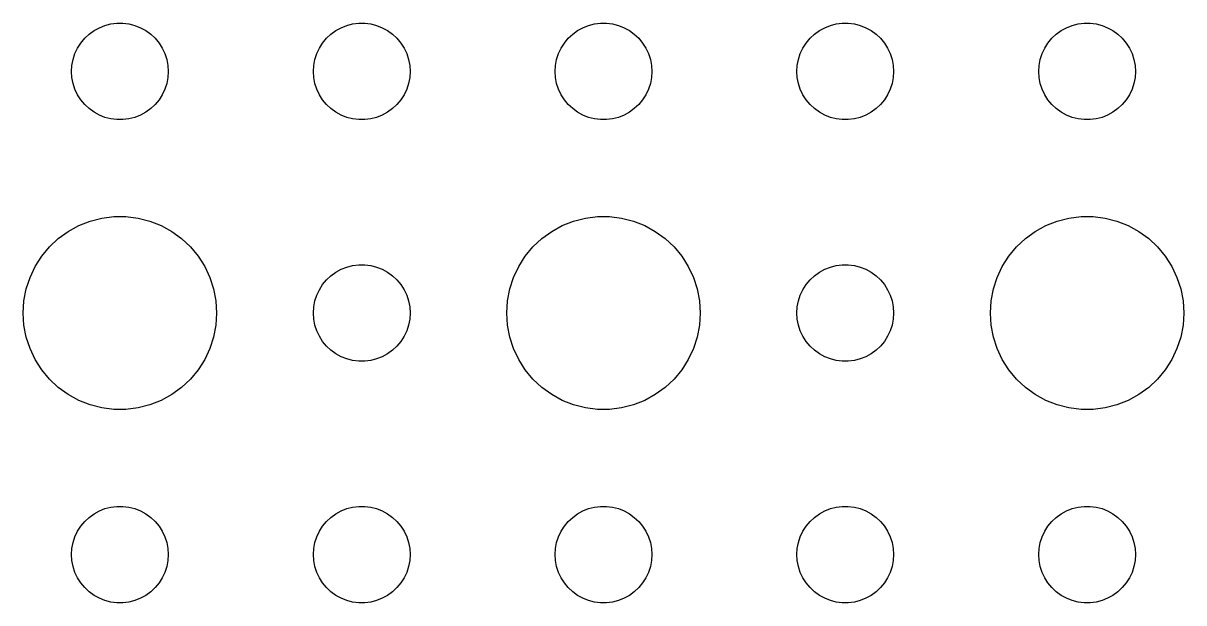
# Model space of a CAD drawing. Header units: metres. Extents: x -134 to 134, y 62 to 166.
# Drawn here: x 64.5 to 100.5, y 90 to 108 of the extents above; entities that cross this region are included whole.
import ezdxf

# ---------------------------------------------------------------- set-up
doc = ezdxf.new("R2010")
doc.units = ezdxf.units.M

msp = doc.modelspace()

# ---------------------------------------------------------------- linework, layer by layer
for p, q in [((66.4065, 107.527), (66.5439, 107.656)), ((66.5439, 107.656), (66.6963, 107.766)), ((66.6963, 107.766), (66.8613, 107.857)), ((66.8613, 107.857), (67.0365, 107.927)), ((67.0365, 107.927), (67.2189, 107.973)), ((67.2189, 107.973), (67.4058, 107.997)), ((67.4058, 107.997), (67.5942, 107.997)), ((67.5942, 107.997), (67.7811, 107.973)), ((67.7811, 107.973), (67.9635, 107.927)), ((67.9635, 107.927), (68.1387, 107.857)), ((68.1387, 107.857), (68.3037, 107.766)), ((68.3037, 107.766), (68.4561, 107.656)), ((68.4561, 107.656), (68.5934, 107.527)), ((73.9065, 107.527), (74.0439, 107.656)), ((74.0439, 107.656), (74.1963, 107.766)), ((74.1963, 107.766), (74.3613, 107.857)), ((74.3613, 107.857), (74.5365, 107.927)), ((74.5365, 107.927), (74.7189, 107.973)), ((74.7189, 107.973), (74.9058, 107.997)), ((74.9058, 107.997), (75.0942, 107.997)), ((75.0942, 107.997), (75.2811, 107.973)), ((75.2811, 107.973), (75.4635, 107.927)), ((75.4635, 107.927), (75.6387, 107.857)), ((75.6387, 107.857), (75.8037, 107.766)), ((75.8037, 107.766), (75.9561, 107.656)), ((75.9561, 107.656), (76.0934, 107.527)), ((81.4065, 107.527), (81.5439, 107.656)), ((81.5439, 107.656), (81.6963, 107.766)), ((81.6963, 107.766), (81.8613, 107.857)), ((81.8613, 107.857), (82.0365, 107.927)), ((82.0365, 107.927), (82.2189, 107.973)), ((82.2189, 107.973), (82.4058, 107.997)), ((82.4058, 107.997), (82.5942, 107.997)), ((82.5942, 107.997), (82.7811, 107.973)), ((82.7811, 107.973), (82.9635, 107.927)), ((82.9635, 107.927), (83.1387, 107.857)), ((83.1387, 107.857), (83.3037, 107.766)), ((83.3037, 107.766), (83.4561, 107.656)), ((83.4561, 107.656), (83.5934, 107.527)), ((88.9065, 107.527), (89.0439, 107.656)), ((89.0439, 107.656), (89.1963, 107.766)), ((89.1963, 107.766), (89.3613, 107.857)), ((89.3613, 107.857), (89.5365, 107.927)), ((89.5365, 107.927), (89.7189, 107.973)), ((89.7189, 107.973), (89.9058, 107.997)), ((89.9058, 107.997), (90.0942, 107.997)), ((90.0942, 107.997), (90.2811, 107.973)), ((90.2811, 107.973), (90.4635, 107.927)), ((90.4635, 107.927), (90.6387, 107.857)), ((90.6387, 107.857), (90.8037, 107.766)), ((90.8037, 107.766), (90.9561, 107.656)), ((90.9561, 107.656), (91.0934, 107.527)), ((96.4065, 107.527), (96.5439, 107.656)), ((96.5439, 107.656), (96.6963, 107.766)), ((96.6963, 107.766), (96.8613, 107.857)), ((96.8613, 107.857), (97.0365, 107.927)), ((97.0365, 107.927), (97.2189, 107.973)), ((97.2189, 107.973), (97.4058, 107.997)), ((97.4058, 107.997), (97.5942, 107.997)), ((97.5942, 107.997), (97.7811, 107.973)), ((97.7811, 107.973), (97.9635, 107.927)), ((97.9635, 107.927), (98.1387, 107.857)), ((98.1387, 107.857), (98.3037, 107.766)), ((98.3037, 107.766), (98.4561, 107.656)), ((98.4561, 107.656), (98.5934, 107.527)), ((66.1855, 107.223), (66.2865, 107.382)), ((66.2865, 107.382), (66.4065, 107.527)), ((68.5934, 107.527), (68.7135, 107.382)), ((68.7135, 107.382), (68.8145, 107.223)), ((73.6855, 107.223), (73.7865, 107.382)), ((73.7865, 107.382), (73.9065, 107.527)), ((76.0934, 107.527), (76.2135, 107.382)), ((76.2135, 107.382), (76.3145, 107.223)), ((81.1855, 107.223), (81.2865, 107.382)), ((81.2865, 107.382), (81.4065, 107.527)), ((83.5934, 107.527), (83.7135, 107.382)), ((83.7135, 107.382), (83.8145, 107.223)), ((88.6855, 107.223), (88.7865, 107.382)), ((88.7865, 107.382), (88.9065, 107.527)), ((91.0934, 107.527), (91.2135, 107.382)), ((91.2135, 107.382), (91.3145, 107.223)), ((96.1855, 107.223), (96.2865, 107.382)), ((96.2865, 107.382), (96.4065, 107.527)), ((98.5934, 107.527), (98.7135, 107.382)), ((98.7135, 107.382), (98.8145, 107.223)), ((66.0471, 106.873), (66.1053, 107.052)), ((66.1053, 107.052), (66.1855, 107.223)), ((68.8145, 107.223), (68.8947, 107.052)), ((68.8947, 107.052), (68.9529, 106.873)), ((73.5471, 106.873), (73.6053, 107.052)), ((73.6053, 107.052), (73.6855, 107.223)), ((76.3145, 107.223), (76.3947, 107.052)), ((76.3947, 107.052), (76.4529, 106.873)), ((81.0471, 106.873), (81.1053, 107.052)), ((81.1053, 107.052), (81.1855, 107.223)), ((83.8145, 107.223), (83.8947, 107.052)), ((83.8947, 107.052), (83.9529, 106.873)), ((88.5471, 106.873), (88.6053, 107.052)), ((88.6053, 107.052), (88.6855, 107.223)), ((91.3145, 107.223), (91.3947, 107.052)), ((91.3947, 107.052), (91.4529, 106.873)), ((96.0471, 106.873), (96.1053, 107.052)), ((96.1053, 107.052), (96.1855, 107.223)), ((98.8145, 107.223), (98.8947, 107.052)), ((98.8947, 107.052), (98.9529, 106.873)), ((66, 106.5), (66.0118, 106.688)), ((66.0118, 106.688), (66.0471, 106.873)), ((68.9529, 106.873), (68.9882, 106.688)), ((68.9882, 106.688), (69, 106.5)), ((73.5, 106.5), (73.5118, 106.688)), ((73.5118, 106.688), (73.5471, 106.873)), ((76.4529, 106.873), (76.4882, 106.688)), ((76.4882, 106.688), (76.5, 106.5)), ((81, 106.5), (81.0118, 106.688)), ((81.0118, 106.688), (81.0471, 106.873)), ((83.9529, 106.873), (83.9882, 106.688)), ((83.9882, 106.688), (84, 106.5)), ((88.5, 106.5), (88.5118, 106.688)), ((88.5118, 106.688), (88.5471, 106.873)), ((91.4529, 106.873), (91.4882, 106.688)), ((91.4882, 106.688), (91.5, 106.5)), ((96, 106.5), (96.0118, 106.688)), ((96.0118, 106.688), (96.0471, 106.873)), ((98.9529, 106.873), (98.9882, 106.688)), ((98.9882, 106.688), (99, 106.5)), ((66.0118, 106.312), (66, 106.5)), ((66.0471, 106.127), (66.0118, 106.312)), ((68.9882, 106.312), (68.9529, 106.127)), ((69, 106.5), (68.9882, 106.312)), ((73.5118, 106.312), (73.5, 106.5)), ((73.5471, 106.127), (73.5118, 106.312)), ((76.4882, 106.312), (76.4529, 106.127)), ((76.5, 106.5), (76.4882, 106.312)), ((81.0118, 106.312), (81, 106.5)), ((81.0471, 106.127), (81.0118, 106.312)), ((83.9882, 106.312), (83.9529, 106.127)), ((84, 106.5), (83.9882, 106.312)), ((88.5118, 106.312), (88.5, 106.5)), ((88.5471, 106.127), (88.5118, 106.312)), ((91.4882, 106.312), (91.4529, 106.127)), ((91.5, 106.5), (91.4882, 106.312)), ((96.0118, 106.312), (96, 106.5)), ((96.0471, 106.127), (96.0118, 106.312)), ((98.9882, 106.312), (98.9529, 106.127)), ((99, 106.5), (98.9882, 106.312)), ((66.1053, 105.948), (66.0471, 106.127)), ((66.1855, 105.777), (66.1053, 105.948)), ((68.8947, 105.948), (68.8145, 105.777)), ((68.9529, 106.127), (68.8947, 105.948)), ((73.6053, 105.948), (73.5471, 106.127)), ((73.6855, 105.777), (73.6053, 105.948)), ((76.3947, 105.948), (76.3145, 105.777)), ((76.4529, 106.127), (76.3947, 105.948)), ((81.1053, 105.948), (81.0471, 106.127)), ((81.1855, 105.777), (81.1053, 105.948)), ((83.8947, 105.948), (83.8145, 105.777)), ((83.9529, 106.127), (83.8947, 105.948)), ((88.6053, 105.948), (88.5471, 106.127)), ((88.6855, 105.777), (88.6053, 105.948)), ((91.3947, 105.948), (91.3145, 105.777)), ((91.4529, 106.127), (91.3947, 105.948)), ((96.1053, 105.948), (96.0471, 106.127)), ((96.1855, 105.777), (96.1053, 105.948)), ((98.8947, 105.948), (98.8145, 105.777)), ((98.9529, 106.127), (98.8947, 105.948)), ((66.2865, 105.618), (66.1855, 105.777)), ((66.4065, 105.473), (66.2865, 105.618)), ((68.7135, 105.618), (68.5934, 105.473)), ((68.8145, 105.777), (68.7135, 105.618)), ((73.7865, 105.618), (73.6855, 105.777)), ((73.9065, 105.473), (73.7865, 105.618)), ((76.2135, 105.618), (76.0934, 105.473)), ((76.3145, 105.777), (76.2135, 105.618)), ((81.2865, 105.618), (81.1855, 105.777)), ((81.4065, 105.473), (81.2865, 105.618)), ((83.7135, 105.618), (83.5934, 105.473)), ((83.8145, 105.777), (83.7135, 105.618)), ((88.7865, 105.618), (88.6855, 105.777)), ((88.9065, 105.473), (88.7865, 105.618)), ((91.2135, 105.618), (91.0934, 105.473)), ((91.3145, 105.777), (91.2135, 105.618)), ((96.2865, 105.618), (96.1855, 105.777)), ((96.4065, 105.473), (96.2865, 105.618)), ((98.7135, 105.618), (98.5934, 105.473)), ((98.8145, 105.777), (98.7135, 105.618)), ((66.5439, 105.344), (66.4065, 105.473)), ((66.6963, 105.234), (66.5439, 105.344)), ((66.8613, 105.143), (66.6963, 105.234)), ((67.0365, 105.073), (66.8613, 105.143)), ((68.1387, 105.143), (67.9635, 105.073)), ((68.3037, 105.234), (68.1387, 105.143)), ((68.4561, 105.344), (68.3037, 105.234)), ((68.5934, 105.473), (68.4561, 105.344)), ((74.0439, 105.344), (73.9065, 105.473)), ((74.1963, 105.234), (74.0439, 105.344)), ((74.3613, 105.143), (74.1963, 105.234)), ((74.5365, 105.073), (74.3613, 105.143)), ((75.6387, 105.143), (75.4635, 105.073)), ((75.8037, 105.234), (75.6387, 105.143)), ((75.9561, 105.344), (75.8037, 105.234)), ((76.0934, 105.473), (75.9561, 105.344)), ((81.5439, 105.344), (81.4065, 105.473)), ((81.6963, 105.234), (81.5439, 105.344)), ((81.8613, 105.143), (81.6963, 105.234)), ((82.0365, 105.073), (81.8613, 105.143)), ((83.1387, 105.143), (82.9635, 105.073)), ((83.3037, 105.234), (83.1387, 105.143)), ((83.4561, 105.344), (83.3037, 105.234)), ((83.5934, 105.473), (83.4561, 105.344)), ((89.0439, 105.344), (88.9065, 105.473)), ((89.1963, 105.234), (89.0439, 105.344)), ((89.3613, 105.143), (89.1963, 105.234)), ((89.5365, 105.073), (89.3613, 105.143)), ((90.6387, 105.143), (90.4635, 105.073)), ((90.8037, 105.234), (90.6387, 105.143)), ((90.9561, 105.344), (90.8037, 105.234)), ((91.0934, 105.473), (90.9561, 105.344)), ((96.5439, 105.344), (96.4065, 105.473)), ((96.6963, 105.234), (96.5439, 105.344)), ((96.8613, 105.143), (96.6963, 105.234)), ((97.0365, 105.073), (96.8613, 105.143)), ((98.1387, 105.143), (97.9635, 105.073)), ((98.3037, 105.234), (98.1387, 105.143)), ((98.4561, 105.344), (98.3037, 105.234)), ((98.5934, 105.473), (98.4561, 105.344)), ((67.2189, 105.027), (67.0365, 105.073)), ((67.4058, 105.003), (67.2189, 105.027)), ((67.5942, 105.003), (67.4058, 105.003)), ((67.7811, 105.027), (67.5942, 105.003)), ((67.9635, 105.073), (67.7811, 105.027)), ((74.7189, 105.027), (74.5365, 105.073)), ((74.9058, 105.003), (74.7189, 105.027)), ((75.0942, 105.003), (74.9058, 105.003)), ((75.2811, 105.027), (75.0942, 105.003)), ((75.4635, 105.073), (75.2811, 105.027)), ((82.2189, 105.027), (82.0365, 105.073)), ((82.4058, 105.003), (82.2189, 105.027)), ((82.5942, 105.003), (82.4058, 105.003)), ((82.7811, 105.027), (82.5942, 105.003)), ((82.9635, 105.073), (82.7811, 105.027)), ((89.7189, 105.027), (89.5365, 105.073)), ((89.9058, 105.003), (89.7189, 105.027)), ((90.0942, 105.003), (89.9058, 105.003)), ((90.2811, 105.027), (90.0942, 105.003)), ((90.4635, 105.073), (90.2811, 105.027)), ((97.2189, 105.027), (97.0365, 105.073)), ((97.4058, 105.003), (97.2189, 105.027)), ((97.5942, 105.003), (97.4058, 105.003)), ((97.7811, 105.027), (97.5942, 105.003)), ((97.9635, 105.073), (97.7811, 105.027)), ((66.573, 101.853), (66.9379, 101.947)), ((66.9379, 101.947), (67.3116, 101.994)), ((67.3116, 101.994), (67.6884, 101.994)), ((67.6884, 101.994), (68.0621, 101.947)), ((68.0621, 101.947), (68.427, 101.853)), ((81.573, 101.853), (81.9379, 101.947)), ((81.9379, 101.947), (82.3116, 101.994)), ((82.3116, 101.994), (82.6884, 101.994)), ((82.6884, 101.994), (83.0621, 101.947)), ((83.0621, 101.947), (83.427, 101.853)), ((96.573, 101.853), (96.9379, 101.947)), ((96.9379, 101.947), (97.3116, 101.994)), ((97.3116, 101.994), (97.6884, 101.994)), ((97.6884, 101.994), (98.0621, 101.947)), ((98.0621, 101.947), (98.427, 101.853)), ((65.5877, 101.312), (65.8925, 101.533)), ((65.8925, 101.533), (66.2227, 101.714)), ((66.2227, 101.714), (66.573, 101.853)), ((68.427, 101.853), (68.7773, 101.714)), ((68.7773, 101.714), (69.1075, 101.533)), ((69.1075, 101.533), (69.4123, 101.312)), ((80.5877, 101.312), (80.8925, 101.533)), ((80.8925, 101.533), (81.2227, 101.714)), ((81.2227, 101.714), (81.573, 101.853)), ((83.427, 101.853), (83.7773, 101.714)), ((83.7773, 101.714), (84.1075, 101.533)), ((84.1075, 101.533), (84.4123, 101.312)), ((95.5877, 101.312), (95.8925, 101.533)), ((95.8925, 101.533), (96.2227, 101.714)), ((96.2227, 101.714), (96.573, 101.853)), ((98.427, 101.853), (98.7773, 101.714)), ((98.7773, 101.714), (99.1075, 101.533)), ((99.1075, 101.533), (99.4123, 101.312)), ((65.3131, 101.054), (65.5877, 101.312)), ((69.4123, 101.312), (69.6869, 101.054)), ((80.3131, 101.054), (80.5877, 101.312)), ((84.4123, 101.312), (84.6869, 101.054)), ((95.3131, 101.054), (95.5877, 101.312)), ((99.4123, 101.312), (99.6869, 101.054)), ((65.073, 100.763), (65.3131, 101.054)), ((69.6869, 101.054), (69.927, 100.763)), ((80.073, 100.763), (80.3131, 101.054)), ((84.6869, 101.054), (84.927, 100.763)), ((95.073, 100.763), (95.3131, 101.054)), ((99.6869, 101.054), (99.927, 100.763)), ((64.7107, 100.104), (64.8711, 100.445)), ((64.8711, 100.445), (65.073, 100.763)), ((69.927, 100.763), (70.1289, 100.445)), ((70.1289, 100.445), (70.2893, 100.104)), ((74.5365, 100.427), (74.7189, 100.473)), ((74.7189, 100.473), (74.9058, 100.497)), ((74.9058, 100.497), (75.0942, 100.497)), ((75.0942, 100.497), (75.2811, 100.473)), ((75.2811, 100.473), (75.4635, 100.427)), ((79.7107, 100.104), (79.8711, 100.445)), ((79.8711, 100.445), (80.073, 100.763)), ((84.927, 100.763), (85.1289, 100.445)), ((85.1289, 100.445), (85.2893, 100.104)), ((89.5365, 100.427), (89.7189, 100.473)), ((89.7189, 100.473), (89.9058, 100.497)), ((89.9058, 100.497), (90.0942, 100.497)), ((90.0942, 100.497), (90.2811, 100.473)), ((90.2811, 100.473), (90.4635, 100.427)), ((94.7107, 100.104), (94.8711, 100.445)), ((94.8711, 100.445), (95.073, 100.763)), ((99.927, 100.763), (100.129, 100.445)), ((100.129, 100.445), (100.289, 100.104)), ((64.5943, 99.7461), (64.7107, 100.104)), ((70.2893, 100.104), (70.4057, 99.7461)), ((73.9065, 100.027), (74.0439, 100.156)), ((74.0439, 100.156), (74.1963, 100.266)), ((74.1963, 100.266), (74.3613, 100.357)), ((74.3613, 100.357), (74.5365, 100.427)), ((75.4635, 100.427), (75.6387, 100.357)), ((75.6387, 100.357), (75.8037, 100.266)), ((75.8037, 100.266), (75.9561, 100.156)), ((75.9561, 100.156), (76.0934, 100.027)), ((79.5943, 99.7461), (79.7107, 100.104)), ((85.2893, 100.104), (85.4057, 99.7461)), ((88.9065, 100.027), (89.0439, 100.156)), ((89.0439, 100.156), (89.1963, 100.266)), ((89.1963, 100.266), (89.3613, 100.357)), ((89.3613, 100.357), (89.5365, 100.427)), ((90.4635, 100.427), (90.6387, 100.357)), ((90.6387, 100.357), (90.8037, 100.266)), ((90.8037, 100.266), (90.9561, 100.156)), ((90.9561, 100.156), (91.0934, 100.027)), ((94.5943, 99.7461), (94.7107, 100.104)), ((100.289, 100.104), (100.406, 99.7461)), ((64.5237, 99.376), (64.5943, 99.7461)), ((70.4057, 99.7461), (70.4763, 99.376)), ((73.6053, 99.5522), (73.6855, 99.7226)), ((73.6855, 99.7226), (73.7865, 99.8817)), ((73.7865, 99.8817), (73.9065, 100.027)), ((76.0934, 100.027), (76.2135, 99.8817)), ((76.2135, 99.8817), (76.3145, 99.7226)), ((76.3145, 99.7226), (76.3947, 99.5522)), ((79.5237, 99.376), (79.5943, 99.7461)), ((85.4057, 99.7461), (85.4763, 99.376)), ((88.6053, 99.5522), (88.6855, 99.7226)), ((88.6855, 99.7226), (88.7865, 99.8817)), ((88.7865, 99.8817), (88.9065, 100.027)), ((91.0934, 100.027), (91.2135, 99.8817)), ((91.2135, 99.8817), (91.3145, 99.7226)), ((91.3145, 99.7226), (91.3947, 99.5522)), ((94.5237, 99.376), (94.5943, 99.7461)), ((100.406, 99.7461), (100.476, 99.376)), ((64.5, 99), (64.5237, 99.376)), ((70.4763, 99.376), (70.5, 99)), ((73.5118, 99.188), (73.5471, 99.373)), ((73.5471, 99.373), (73.6053, 99.5522)), ((76.3947, 99.5522), (76.4529, 99.373)), ((76.4529, 99.373), (76.4882, 99.188)), ((79.5, 99), (79.5237, 99.376)), ((85.4763, 99.376), (85.5, 99)), ((88.5118, 99.188), (88.5471, 99.373)), ((88.5471, 99.373), (88.6053, 99.5522)), ((91.3947, 99.5522), (91.4529, 99.373)), ((91.4529, 99.373), (91.4882, 99.188)), ((94.5, 99), (94.5237, 99.376)), ((100.476, 99.376), (100.5, 99)), ((64.5237, 98.624), (64.5, 99)), ((70.5, 99), (70.4763, 98.624)), ((73.5, 99), (73.5118, 99.188)), ((73.5118, 98.812), (73.5, 99)), ((76.4882, 99.188), (76.5, 99)), ((76.5, 99), (76.4882, 98.812)), ((79.5237, 98.624), (79.5, 99)), ((85.5, 99), (85.4763, 98.624)), ((88.5, 99), (88.5118, 99.188)), ((88.5118, 98.812), (88.5, 99)), ((91.4882, 99.188), (91.5, 99)), ((91.5, 99), (91.4882, 98.812)), ((94.5237, 98.624), (94.5, 99)), ((100.5, 99), (100.476, 98.624)), ((73.5471, 98.627), (73.5118, 98.812)), ((76.4882, 98.812), (76.4529, 98.627)), ((88.5471, 98.627), (88.5118, 98.812)), ((91.4882, 98.812), (91.4529, 98.627)), ((64.5943, 98.2539), (64.5237, 98.624)), ((70.4763, 98.624), (70.4057, 98.2539)), ((73.6053, 98.4478), (73.5471, 98.627)), ((73.6855, 98.2774), (73.6053, 98.4478)), ((76.3947, 98.4478), (76.3145, 98.2774)), ((76.4529, 98.627), (76.3947, 98.4478)), ((79.5943, 98.2539), (79.5237, 98.624)), ((85.4763, 98.624), (85.4057, 98.2539)), ((88.6053, 98.4478), (88.5471, 98.627)), ((88.6855, 98.2774), (88.6053, 98.4478)), ((91.3947, 98.4478), (91.3145, 98.2774)), ((91.4529, 98.627), (91.3947, 98.4478)), ((94.5943, 98.2539), (94.5237, 98.624)), ((100.476, 98.624), (100.406, 98.2539)), ((64.7107, 97.8956), (64.5943, 98.2539)), ((70.4057, 98.2539), (70.2893, 97.8956)), ((73.7865, 98.1183), (73.6855, 98.2774)), ((73.9065, 97.9732), (73.7865, 98.1183)), ((74.0439, 97.8442), (73.9065, 97.9732)), ((76.0934, 97.9732), (75.9561, 97.8442)), ((76.2135, 98.1183), (76.0934, 97.9732)), ((76.3145, 98.2774), (76.2135, 98.1183)), ((79.7107, 97.8956), (79.5943, 98.2539)), ((85.4057, 98.2539), (85.2893, 97.8956)), ((88.7865, 98.1183), (88.6855, 98.2774)), ((88.9065, 97.9732), (88.7865, 98.1183)), ((89.0439, 97.8442), (88.9065, 97.9732)), ((91.0934, 97.9732), (90.9561, 97.8442)), ((91.2135, 98.1183), (91.0934, 97.9732)), ((91.3145, 98.2774), (91.2135, 98.1183)), ((94.7107, 97.8956), (94.5943, 98.2539)), ((100.406, 98.2539), (100.289, 97.8956)), ((64.8711, 97.5547), (64.7107, 97.8956)), ((70.2893, 97.8956), (70.1289, 97.5547)), ((74.1963, 97.7335), (74.0439, 97.8442)), ((74.3613, 97.6428), (74.1963, 97.7335)), ((74.5365, 97.5734), (74.3613, 97.6428)), ((74.7189, 97.5266), (74.5365, 97.5734)), ((75.4635, 97.5734), (75.2811, 97.5266)), ((75.6387, 97.6428), (75.4635, 97.5734)), ((75.8037, 97.7335), (75.6387, 97.6428)), ((75.9561, 97.8442), (75.8037, 97.7335)), ((79.8711, 97.5547), (79.7107, 97.8956)), ((85.2893, 97.8956), (85.1289, 97.5547)), ((89.1963, 97.7335), (89.0439, 97.8442)), ((89.3613, 97.6428), (89.1963, 97.7335)), ((89.5365, 97.5734), (89.3613, 97.6428)), ((89.7189, 97.5266), (89.5365, 97.5734)), ((90.4635, 97.5734), (90.2811, 97.5266)), ((90.6387, 97.6428), (90.4635, 97.5734)), ((90.8037, 97.7335), (90.6387, 97.6428)), ((90.9561, 97.8442), (90.8037, 97.7335)), ((94.8711, 97.5547), (94.7107, 97.8956)), ((100.289, 97.8956), (100.129, 97.5547)), ((65.073, 97.2366), (64.8711, 97.5547)), ((65.3131, 96.9464), (65.073, 97.2366)), ((69.927, 97.2366), (69.6869, 96.9464)), ((70.1289, 97.5547), (69.927, 97.2366)), ((74.9058, 97.503), (74.7189, 97.5266)), ((75.0942, 97.503), (74.9058, 97.503)), ((75.2811, 97.5266), (75.0942, 97.503)), ((80.073, 97.2366), (79.8711, 97.5547)), ((80.3131, 96.9464), (80.073, 97.2366)), ((84.927, 97.2366), (84.6869, 96.9464)), ((85.1289, 97.5547), (84.927, 97.2366)), ((89.9058, 97.503), (89.7189, 97.5266)), ((90.0942, 97.503), (89.9058, 97.503)), ((90.2811, 97.5266), (90.0942, 97.503)), ((95.073, 97.2366), (94.8711, 97.5547)), ((95.3131, 96.9464), (95.073, 97.2366)), ((99.927, 97.2366), (99.6869, 96.9464)), ((100.129, 97.5547), (99.927, 97.2366)), ((65.5877, 96.6885), (65.3131, 96.9464)), ((69.6869, 96.9464), (69.4123, 96.6885)), ((80.5877, 96.6885), (80.3131, 96.9464)), ((84.6869, 96.9464), (84.4123, 96.6885)), ((95.5877, 96.6885), (95.3131, 96.9464)), ((99.6869, 96.9464), (99.4123, 96.6885)), ((65.8925, 96.467), (65.5877, 96.6885)), ((69.4123, 96.6885), (69.1075, 96.467)), ((80.8925, 96.467), (80.5877, 96.6885)), ((84.4123, 96.6885), (84.1075, 96.467)), ((95.8925, 96.467), (95.5877, 96.6885)), ((99.4123, 96.6885), (99.1075, 96.467)), ((66.2227, 96.2855), (65.8925, 96.467)), ((66.573, 96.1468), (66.2227, 96.2855)), ((66.9379, 96.0531), (66.573, 96.1468)), ((68.427, 96.1468), (68.0621, 96.0531)), ((68.7773, 96.2855), (68.427, 96.1468)), ((69.1075, 96.467), (68.7773, 96.2855)), ((81.2227, 96.2855), (80.8925, 96.467)), ((81.573, 96.1468), (81.2227, 96.2855)), ((81.9379, 96.0531), (81.573, 96.1468)), ((83.427, 96.1468), (83.0621, 96.0531)), ((83.7773, 96.2855), (83.427, 96.1468)), ((84.1075, 96.467), (83.7773, 96.2855)), ((96.2227, 96.2855), (95.8925, 96.467)), ((96.573, 96.1468), (96.2227, 96.2855)), ((96.9379, 96.0531), (96.573, 96.1468)), ((98.427, 96.1468), (98.0621, 96.0531)), ((98.7773, 96.2855), (98.427, 96.1468)), ((99.1075, 96.467), (98.7773, 96.2855)), ((67.3116, 96.0059), (66.9379, 96.0531)), ((67.6884, 96.0059), (67.3116, 96.0059)), ((68.0621, 96.0531), (67.6884, 96.0059)), ((82.3116, 96.0059), (81.9379, 96.0531)), ((82.6884, 96.0059), (82.3116, 96.0059)), ((83.0621, 96.0531), (82.6884, 96.0059)), ((97.3116, 96.0059), (96.9379, 96.0531)), ((97.6884, 96.0059), (97.3116, 96.0059)), ((98.0621, 96.0531), (97.6884, 96.0059)), ((66.8613, 92.8573), (67.0365, 92.9266)), ((67.0365, 92.9266), (67.2189, 92.9734)), ((67.2189, 92.9734), (67.4058, 92.997)), ((67.4058, 92.997), (67.5942, 92.997)), ((67.5942, 92.997), (67.7811, 92.9734)), ((67.7811, 92.9734), (67.9635, 92.9266)), ((67.9635, 92.9266), (68.1387, 92.8573)), ((74.3613, 92.8573), (74.5365, 92.9266)), ((74.5365, 92.9266), (74.7189, 92.9734)), ((74.7189, 92.9734), (74.9058, 92.997)), ((74.9058, 92.997), (75.0942, 92.997)), ((75.0942, 92.997), (75.2811, 92.9734)), ((75.2811, 92.9734), (75.4635, 92.9266)), ((75.4635, 92.9266), (75.6387, 92.8573)), ((81.8613, 92.8573), (82.0365, 92.9266)), ((82.0365, 92.9266), (82.2189, 92.9734)), ((82.2189, 92.9734), (82.4058, 92.997)), ((82.4058, 92.997), (82.5942, 92.997)), ((82.5942, 92.997), (82.7811, 92.9734)), ((82.7811, 92.9734), (82.9635, 92.9266)), ((82.9635, 92.9266), (83.1387, 92.8573)), ((89.3613, 92.8573), (89.5365, 92.9266)), ((89.5365, 92.9266), (89.7189, 92.9734)), ((89.7189, 92.9734), (89.9058, 92.997)), ((89.9058, 92.997), (90.0942, 92.997)), ((90.0942, 92.997), (90.2811, 92.9734)), ((90.2811, 92.9734), (90.4635, 92.9266)), ((90.4635, 92.9266), (90.6387, 92.8573)), ((96.8613, 92.8573), (97.0365, 92.9266)), ((97.0365, 92.9266), (97.2189, 92.9734)), ((97.2189, 92.9734), (97.4058, 92.997)), ((97.4058, 92.997), (97.5942, 92.997)), ((97.5942, 92.997), (97.7811, 92.9734)), ((97.7811, 92.9734), (97.9635, 92.9266)), ((97.9635, 92.9266), (98.1387, 92.8573)), ((66.2865, 92.3817), (66.4065, 92.5268)), ((66.4065, 92.5268), (66.5439, 92.6558)), ((66.5439, 92.6558), (66.6963, 92.7665)), ((66.6963, 92.7665), (66.8613, 92.8573)), ((68.1387, 92.8573), (68.3037, 92.7665)), ((68.3037, 92.7665), (68.4561, 92.6558)), ((68.4561, 92.6558), (68.5934, 92.5268)), ((68.5934, 92.5268), (68.7135, 92.3817)), ((73.7865, 92.3817), (73.9065, 92.5268)), ((73.9065, 92.5268), (74.0439, 92.6558)), ((74.0439, 92.6558), (74.1963, 92.7665)), ((74.1963, 92.7665), (74.3613, 92.8573)), ((75.6387, 92.8573), (75.8037, 92.7665)), ((75.8037, 92.7665), (75.9561, 92.6558)), ((75.9561, 92.6558), (76.0934, 92.5268)), ((76.0934, 92.5268), (76.2135, 92.3817)), ((81.2865, 92.3817), (81.4065, 92.5268)), ((81.4065, 92.5268), (81.5439, 92.6558)), ((81.5439, 92.6558), (81.6963, 92.7665)), ((81.6963, 92.7665), (81.8613, 92.8573)), ((83.1387, 92.8573), (83.3037, 92.7665)), ((83.3037, 92.7665), (83.4561, 92.6558)), ((83.4561, 92.6558), (83.5934, 92.5268)), ((83.5934, 92.5268), (83.7135, 92.3817)), ((88.7865, 92.3817), (88.9065, 92.5268)), ((88.9065, 92.5268), (89.0439, 92.6558)), ((89.0439, 92.6558), (89.1963, 92.7665)), ((89.1963, 92.7665), (89.3613, 92.8573)), ((90.6387, 92.8573), (90.8037, 92.7665)), ((90.8037, 92.7665), (90.9561, 92.6558)), ((90.9561, 92.6558), (91.0934, 92.5268)), ((91.0934, 92.5268), (91.2135, 92.3817)), ((96.2865, 92.3817), (96.4065, 92.5268)), ((96.4065, 92.5268), (96.5439, 92.6558)), ((96.5439, 92.6558), (96.6963, 92.7665)), ((96.6963, 92.7665), (96.8613, 92.8573)), ((98.1387, 92.8573), (98.3037, 92.7665)), ((98.3037, 92.7665), (98.4561, 92.6558)), ((98.4561, 92.6558), (98.5934, 92.5268)), ((98.5934, 92.5268), (98.7135, 92.3817)), ((66.1053, 92.0522), (66.1855, 92.2226)), ((66.1855, 92.2226), (66.2865, 92.3817)), ((68.7135, 92.3817), (68.8145, 92.2226)), ((68.8145, 92.2226), (68.8947, 92.0522)), ((73.6053, 92.0522), (73.6855, 92.2226)), ((73.6855, 92.2226), (73.7865, 92.3817)), ((76.2135, 92.3817), (76.3145, 92.2226)), ((76.3145, 92.2226), (76.3947, 92.0522)), ((81.1053, 92.0522), (81.1855, 92.2226)), ((81.1855, 92.2226), (81.2865, 92.3817)), ((83.7135, 92.3817), (83.8145, 92.2226)), ((83.8145, 92.2226), (83.8947, 92.0522)), ((88.6053, 92.0522), (88.6855, 92.2226)), ((88.6855, 92.2226), (88.7865, 92.3817)), ((91.2135, 92.3817), (91.3145, 92.2226)), ((91.3145, 92.2226), (91.3947, 92.0522)), ((96.1053, 92.0522), (96.1855, 92.2226)), ((96.1855, 92.2226), (96.2865, 92.3817)), ((98.7135, 92.3817), (98.8145, 92.2226)), ((98.8145, 92.2226), (98.8947, 92.0522)), ((66.0118, 91.688), (66.0471, 91.873)), ((66.0471, 91.873), (66.1053, 92.0522)), ((68.8947, 92.0522), (68.9529, 91.873)), ((68.9529, 91.873), (68.9882, 91.688)), ((73.5118, 91.688), (73.5471, 91.873)), ((73.5471, 91.873), (73.6053, 92.0522)), ((76.3947, 92.0522), (76.4529, 91.873)), ((76.4529, 91.873), (76.4882, 91.688)), ((81.0118, 91.688), (81.0471, 91.873)), ((81.0471, 91.873), (81.1053, 92.0522)), ((83.8947, 92.0522), (83.9529, 91.873)), ((83.9529, 91.873), (83.9882, 91.688)), ((88.5118, 91.688), (88.5471, 91.873)), ((88.5471, 91.873), (88.6053, 92.0522)), ((91.3947, 92.0522), (91.4529, 91.873)), ((91.4529, 91.873), (91.4882, 91.688)), ((96.0118, 91.688), (96.0471, 91.873)), ((96.0471, 91.873), (96.1053, 92.0522)), ((98.8947, 92.0522), (98.9529, 91.873)), ((98.9529, 91.873), (98.9882, 91.688)), ((66, 91.5), (66.0118, 91.688)), ((66.0118, 91.312), (66, 91.5)), ((68.9882, 91.688), (69, 91.5)), ((69, 91.5), (68.9882, 91.312)), ((73.5, 91.5), (73.5118, 91.688)), ((73.5118, 91.312), (73.5, 91.5)), ((76.4882, 91.688), (76.5, 91.5)), ((76.5, 91.5), (76.4882, 91.312)), ((81, 91.5), (81.0118, 91.688)), ((81.0118, 91.312), (81, 91.5)), ((83.9882, 91.688), (84, 91.5)), ((84, 91.5), (83.9882, 91.312)), ((88.5, 91.5), (88.5118, 91.688)), ((88.5118, 91.312), (88.5, 91.5)), ((91.4882, 91.688), (91.5, 91.5)), ((91.5, 91.5), (91.4882, 91.312)), ((96, 91.5), (96.0118, 91.688)), ((96.0118, 91.312), (96, 91.5)), ((98.9882, 91.688), (99, 91.5)), ((99, 91.5), (98.9882, 91.312)), ((66.0471, 91.127), (66.0118, 91.312)), ((66.1053, 90.9478), (66.0471, 91.127)), ((68.9529, 91.127), (68.8947, 90.9478)), ((68.9882, 91.312), (68.9529, 91.127)), ((73.5471, 91.127), (73.5118, 91.312)), ((73.6053, 90.9478), (73.5471, 91.127)), ((76.4529, 91.127), (76.3947, 90.9478)), ((76.4882, 91.312), (76.4529, 91.127)), ((81.0471, 91.127), (81.0118, 91.312)), ((81.1053, 90.9478), (81.0471, 91.127)), ((83.9529, 91.127), (83.8947, 90.9478)), ((83.9882, 91.312), (83.9529, 91.127)), ((88.5471, 91.127), (88.5118, 91.312)), ((88.6053, 90.9478), (88.5471, 91.127)), ((91.4529, 91.127), (91.3947, 90.9478)), ((91.4882, 91.312), (91.4529, 91.127)), ((96.0471, 91.127), (96.0118, 91.312)), ((96.1053, 90.9478), (96.0471, 91.127)), ((98.9529, 91.127), (98.8947, 90.9478)), ((98.9882, 91.312), (98.9529, 91.127)), ((66.1855, 90.7774), (66.1053, 90.9478)), ((66.2865, 90.6183), (66.1855, 90.7774)), ((68.8145, 90.7774), (68.7135, 90.6183)), ((68.8947, 90.9478), (68.8145, 90.7774)), ((73.6855, 90.7774), (73.6053, 90.9478)), ((73.7865, 90.6183), (73.6855, 90.7774)), ((76.3145, 90.7774), (76.2135, 90.6183)), ((76.3947, 90.9478), (76.3145, 90.7774)), ((81.1855, 90.7774), (81.1053, 90.9478)), ((81.2865, 90.6183), (81.1855, 90.7774)), ((83.8145, 90.7774), (83.7135, 90.6183)), ((83.8947, 90.9478), (83.8145, 90.7774)), ((88.6855, 90.7774), (88.6053, 90.9478)), ((88.7865, 90.6183), (88.6855, 90.7774)), ((91.3145, 90.7774), (91.2135, 90.6183)), ((91.3947, 90.9478), (91.3145, 90.7774)), ((96.1855, 90.7774), (96.1053, 90.9478)), ((96.2865, 90.6183), (96.1855, 90.7774)), ((98.8145, 90.7774), (98.7135, 90.6183)), ((98.8947, 90.9478), (98.8145, 90.7774)), ((66.4065, 90.4732), (66.2865, 90.6183)), ((66.5439, 90.3442), (66.4065, 90.4732)), ((68.5934, 90.4732), (68.4561, 90.3442)), ((68.7135, 90.6183), (68.5934, 90.4732)), ((73.9065, 90.4732), (73.7865, 90.6183)), ((74.0439, 90.3442), (73.9065, 90.4732)), ((76.0934, 90.4732), (75.9561, 90.3442)), ((76.2135, 90.6183), (76.0934, 90.4732)), ((81.4065, 90.4732), (81.2865, 90.6183)), ((81.5439, 90.3442), (81.4065, 90.4732)), ((83.5934, 90.4732), (83.4561, 90.3442)), ((83.7135, 90.6183), (83.5934, 90.4732)), ((88.9065, 90.4732), (88.7865, 90.6183)), ((89.0439, 90.3442), (88.9065, 90.4732)), ((91.0934, 90.4732), (90.9561, 90.3442)), ((91.2135, 90.6183), (91.0934, 90.4732)), ((96.4065, 90.4732), (96.2865, 90.6183)), ((96.5439, 90.3442), (96.4065, 90.4732)), ((98.5934, 90.4732), (98.4561, 90.3442)), ((98.7135, 90.6183), (98.5934, 90.4732)), ((66.6963, 90.2335), (66.5439, 90.3442)), ((66.8613, 90.1428), (66.6963, 90.2335)), ((67.0365, 90.0734), (66.8613, 90.1428)), ((67.2189, 90.0266), (67.0365, 90.0734)), ((67.4058, 90.003), (67.2189, 90.0266)), ((67.5942, 90.003), (67.4058, 90.003)), ((67.7811, 90.0266), (67.5942, 90.003)), ((67.9635, 90.0734), (67.7811, 90.0266)), ((68.1387, 90.1428), (67.9635, 90.0734)), ((68.3037, 90.2335), (68.1387, 90.1428)), ((68.4561, 90.3442), (68.3037, 90.2335)), ((74.1963, 90.2335), (74.0439, 90.3442)), ((74.3613, 90.1428), (74.1963, 90.2335)), ((74.5365, 90.0734), (74.3613, 90.1428)), ((74.7189, 90.0266), (74.5365, 90.0734)), ((74.9058, 90.003), (74.7189, 90.0266)), ((75.0942, 90.003), (74.9058, 90.003)), ((75.2811, 90.0266), (75.0942, 90.003)), ((75.4635, 90.0734), (75.2811, 90.0266)), ((75.6387, 90.1428), (75.4635, 90.0734)), ((75.8037, 90.2335), (75.6387, 90.1428)), ((75.9561, 90.3442), (75.8037, 90.2335)), ((81.6963, 90.2335), (81.5439, 90.3442)), ((81.8613, 90.1428), (81.6963, 90.2335)), ((82.0365, 90.0734), (81.8613, 90.1428)), ((82.2189, 90.0266), (82.0365, 90.0734)), ((82.4058, 90.003), (82.2189, 90.0266)), ((82.5942, 90.003), (82.4058, 90.003)), ((82.7811, 90.0266), (82.5942, 90.003)), ((82.9635, 90.0734), (82.7811, 90.0266)), ((83.1387, 90.1428), (82.9635, 90.0734)), ((83.3037, 90.2335), (83.1387, 90.1428)), ((83.4561, 90.3442), (83.3037, 90.2335)), ((89.1963, 90.2335), (89.0439, 90.3442)), ((89.3613, 90.1428), (89.1963, 90.2335)), ((89.5365, 90.0734), (89.3613, 90.1428)), ((89.7189, 90.0266), (89.5365, 90.0734)), ((89.9058, 90.003), (89.7189, 90.0266)), ((90.0942, 90.003), (89.9058, 90.003)), ((90.2811, 90.0266), (90.0942, 90.003)), ((90.4635, 90.0734), (90.2811, 90.0266)), ((90.6387, 90.1428), (90.4635, 90.0734)), ((90.8037, 90.2335), (90.6387, 90.1428)), ((90.9561, 90.3442), (90.8037, 90.2335)), ((96.6963, 90.2335), (96.5439, 90.3442)), ((96.8613, 90.1428), (96.6963, 90.2335)), ((97.0365, 90.0734), (96.8613, 90.1428)), ((97.2189, 90.0266), (97.0365, 90.0734)), ((97.4058, 90.003), (97.2189, 90.0266)), ((97.5942, 90.003), (97.4058, 90.003)), ((97.7811, 90.0266), (97.5942, 90.003)), ((97.9635, 90.0734), (97.7811, 90.0266)), ((98.1387, 90.1428), (97.9635, 90.0734)), ((98.3037, 90.2335), (98.1387, 90.1428)), ((98.4561, 90.3442), (98.3037, 90.2335))]:
    msp.add_line(p, q)

doc.saveas('drawing.dxf')
